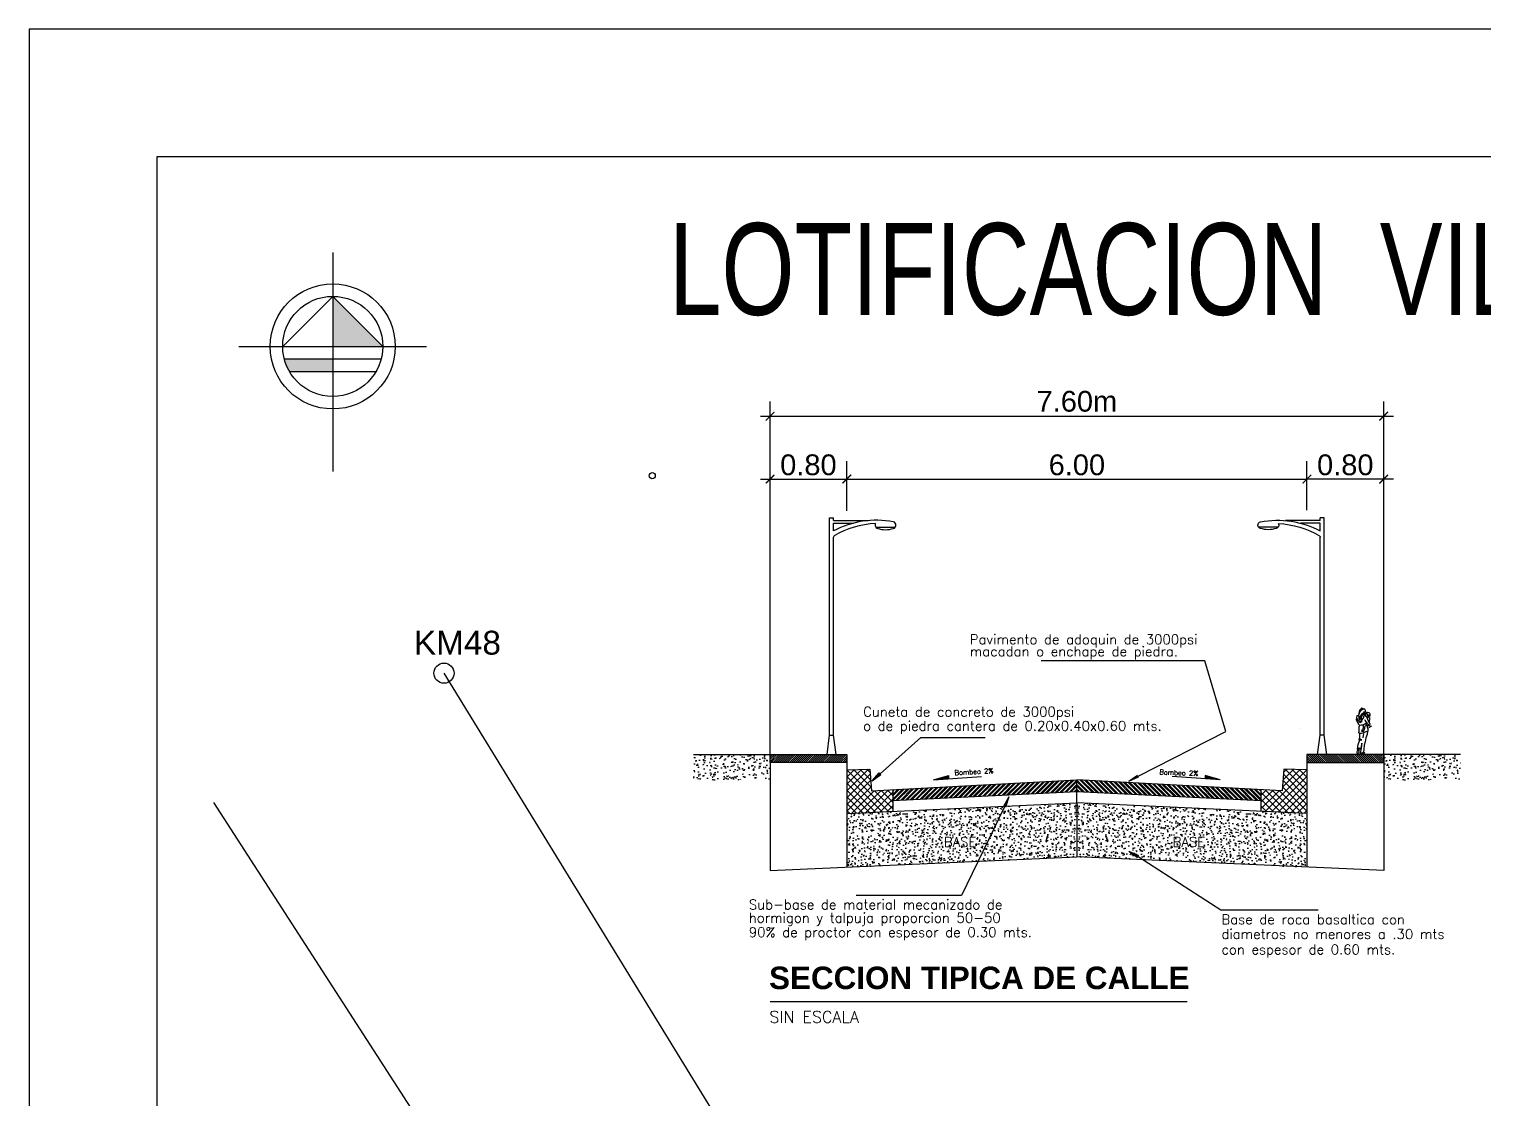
# Model space of a CAD drawing. Header units: millimetres. Extents: x 604786 to 1211550, y 1310999 to 2622648.
# Drawn here: x 604786 to 604956.9, y 1311197.6 to 1311323.2 of the extents above; entities that cross this region are included whole.
import ezdxf
from ezdxf.enums import TextEntityAlignment as Align

# ---------------------------------------------------------------- set-up
doc = ezdxf.new("R2010")
doc.units = ezdxf.units.MM
doc.linetypes.add('0', pattern=[0])
for name, color, linetype in [('acera', 8, 'Continuous'), ('CAJETIN', 5, 'Continuous'), ('CERCO', 6, 'Continuous'), ('CIRCULOSLOTES', 2, 'Continuous'), ('CVL_CUADCON_TX', 2, 'Continuous'), ('datos y tabla de areas', 170, 'Continuous'), ('FRAME 025', 7, 'Continuous'), ('NORTE', 7, 'Continuous')]:
    doc.layers.add(name, color=color, linetype=linetype)
doc.styles.add('ARIALTEXT', font='')
doc.styles.add('MINIMO', font='arial.ttf', dxfattribs={"height": 3.6})
doc.styles.add('PUNTOS PI', font='arial.ttf', dxfattribs={"height": 2.75})
doc.styles.add('ROMANS', font='ROMANS', dxfattribs={"height": 0.2})
doc.styles.add('TSN - Swis721 LtCn BT', font='swisscl.ttf')
doc.styles.get('ARIALTEXT').set_extended_font_data('Arial', bold=True)

# ---------------------------------------------------------------- blocks, each defined once
blk = doc.blocks.new('NORTE')
for points in [[(0, 0.4), (0, 0), (0.4, 0)], [(0, -0.1), (-0.387, -0.1, 0.067833), (-0.346, -0.2), (0, -0.2)]]:
    blk.add_hatch(color=256).paths.add_polyline_path(points)
for p, q in [((0, 0.75), (0, -1)), ((0, 0.4), (-0.4, 0)), ((0, 0.4), (0.4, 0)), ((-0.75, 0), (0.75, 0)), ((-0.387, -0.1), (0.387, -0.1)), ((-0.346, -0.2), (0.346, -0.2))]:
    blk.add_line(p, q)
for radius in [0.5, 0.4]:
    blk.add_circle((0, 0), radius)
blk = doc.blocks.new('_ArchTick')
at = {"color": 0, "linetype": 'ByBlock', "const_width": 0.15}
blk.add_lwpolyline([(-0.5, -0.5), (0.5, 0.5)], dxfattribs=at)
blk = doc.blocks.new('A$C42CB68AE')
at = {"color": 0, "linetype": 'ByBlock'}
for p, q in [((0.102, 9.246), (0.254, 9.246)), ((0.102, 0.759), (0.102, 9.246)), ((0.254, 9.144), (0.254, 9.246)), ((0.254, 9.144), (1.611, 9.144)), ((0.254, 8.738), (0.254, 9.042)), ((0.254, 9.042), (1.028, 9.042)), ((1.902, 8.89), (2.67, 8.89)), ((0.254, 0.759), (0.254, 8.502)), ((0, 0), (0.102, 0.759)), ((0.102, 0.762), (0.254, 0.762)), ((0.356, 0), (0.254, 0.759)), ((0, 0), (0.356, 0))]:
    blk.add_line(p, q, dxfattribs=at)
for centre, radius, start, end in [((1.921, 5.641), 3.517, 79.015, 118.2901), ((0.305, 8.502), 0.0508, 120.781, 180), ((2.049, 5.575), 3.458, 92.5676, 120.781), ((2.007, 8.966), 0.13, 150.6255, 258.6901), ((2.286, 9.703), 0.916, 250.56, 289.44), ((2.565, 8.966), 0.13, 281.3099, 78.6901)]:
    blk.add_arc(centre, radius, start, end, dxfattribs=at)

msp = doc.modelspace()

# ---------------------------------------------------------------- hatches: boundary and pattern name
at = {"true_color": 0x636466}
h = msp.add_hatch(dxfattribs=at)
h.set_pattern_fill('AR-CONC', color=251, scale=0.009)
h.set_pattern_definition([(50, (-1165.7533, 187.2694), (1.639662021, -0.1434517699), [0.17145, -1.88595]), (355, (-1165.7533, 187.2694), (-0.3171907928, 1.7195116072), [0.13716, -1.5087652575]), (100.4514447, (-1165.6167, 187.2574), (1.3224712238, 1.5760597672), [0.1457100792, -1.6028122014]), (46.1842, (-1165.7533, 187.7266), (2.439711368, -0.3783809514), [0.257175, -2.828925]), (96.63555761, (-1165.55, 187.695), (2.1366372065, 2.2268351214), [0.2185652083, -2.4042204734]), (351.18415117, (-1165.7533, 187.7266), (2.1366372066, 2.2268351213), [0.2057397036, -2.2631375873]), (21, (-1165.5247, 187.6123), (1.3645295214, -0.9203867837), [0.17145, -1.88595]), (326, (-1165.5247, 187.6123), (0.5562182551, 1.6576916951), [0.13716, -1.50876]), (71.451445, (-1165.411, 187.5356), (1.9207477735, 0.73730492), [0.1457100792, -1.6028094384]), (37.5, (-1165.7533, 187.2694), (0.02779742926, 0.76099534986), [0, -1.490472, 0, -1.53162, 0, -1.514475]), (7.5, (-1165.7533, 187.2694), (0.6013769626, 0.90162517336), [0, -0.873252, 0, -1.456182, 0, -0.577215]), (327.5, (-1166.2631, 187.2694), (1.2203153565, -0.05155869593), [0, -0.5715, 0, -1.78308, 0, -2.36601]), (317.5, (-1166.4917, 187.2694), (1.3331626325, 0.2288384193), [0, -0.74295, 0, -1.184148, 0, -1.68021])])
h.paths.add_polyline_path([(604873.02, 1311238.05), (604864.01, 1311238.05), (604864.01, 1311235.08), (604873.02, 1311235.08)])
h = msp.add_hatch(dxfattribs=at)
h.set_pattern_fill('AR-CONC', color=251, scale=0.009)
h.set_pattern_definition([(50, (-1084.6667, 187.2694), (1.639662021, -0.1434517699), [0.17145, -1.88595]), (355, (-1084.6667, 187.2694), (-0.3171907928, 1.7195116072), [0.13716, -1.5087652575]), (100.4514447, (-1084.53, 187.2574), (1.3224712238, 1.5760597672), [0.1457100792, -1.6028122014]), (46.1842, (-1084.6667, 187.7266), (2.439711368, -0.3783809514), [0.257175, -2.828925]), (96.63555761, (-1084.4634, 187.695), (2.1366372065, 2.2268351214), [0.2185652083, -2.4042204734]), (351.18415117, (-1084.6667, 187.7266), (2.1366372066, 2.2268351213), [0.2057397036, -2.2631375873]), (21, (-1084.4381, 187.6123), (1.3645295214, -0.9203867837), [0.17145, -1.88595]), (326, (-1084.4381, 187.6123), (0.5562182551, 1.6576916951), [0.13716, -1.50876]), (71.451445, (-1084.3244, 187.5356), (1.9207477735, 0.73730492), [0.1457100792, -1.6028094384]), (37.5, (-1084.6667, 187.2694), (0.02779742926, 0.76099534986), [0, -1.490472, 0, -1.53162, 0, -1.514475]), (7.5, (-1084.6667, 187.2694), (0.6013769626, 0.90162517336), [0, -0.873252, 0, -1.456182, 0, -0.577215]), (327.5, (-1085.1765, 187.2694), (1.2203153565, -0.05155869593), [0, -0.5715, 0, -1.78308, 0, -2.36601]), (317.5, (-1085.4051, 187.2694), (1.3331626325, 0.2288384193), [0, -0.74295, 0, -1.184148, 0, -1.68021])])
h.paths.add_polyline_path([(604954.11, 1311238.05), (604945.1, 1311238.05), (604945.1, 1311235.08), (604954.11, 1311235.08)])
at = {"layer": 'acera'}
h = msp.add_hatch(dxfattribs=at)
h.set_pattern_fill('ANSI31', color=8, scale=1.354831, style=0)
h.set_pattern_definition([(45, (162207.58544, 465371.27529), (-0.119751247507, 0.119751247507), [])])
h.paths.add_polyline_path([(604873.02, 1311238.05), (604882.03, 1311238.05), (604882.03, 1311237.11), (604873.02, 1311237.11)])
h = msp.add_hatch(dxfattribs=at)
h.set_pattern_fill('ANSI31', color=8, scale=1.354831, style=0)
h.set_pattern_definition([(135, (1047610.5294, 465371.27529), (0.119751247507, 0.119751247507), [])])
h.paths.add_polyline_path([(604945.1, 1311238.05), (604936.09, 1311238.05), (604936.09, 1311237.11), (604945.1, 1311237.11)])
for points in [[(604886.02, 1311235.69), (604885.85, 1311235.88), (604885, 1311234.95)], [(604893.99, 1311235.57), (604892.2, 1311235.09), (604893.99, 1311235.21)], [(604916.31, 1311235.41), (604916.19, 1311235.63), (604915.16, 1311234.91)], [(604925.91, 1311235.09), (604924.13, 1311235.57), (604924.13, 1311235.21)], [(604900.44, 1311231.95), (604900.67, 1311231.85), (604901.05, 1311233.06)], [(604916.18, 1311225.96), (604916.31, 1311226.18), (604915.16, 1311226.7)]]:
    msp.add_hatch(color=7, dxfattribs=at).paths.add_polyline_path(points)
h = msp.add_hatch(dxfattribs=at)
h.set_pattern_fill('ANSI32', color=8, scale=1.016123, style=0)
h.set_pattern_definition([(45, (162198.57583, 465371.2753), (-0.26944030689, 0.26944030689), []), (45, (162198.75546, 465371.2753), (-0.26944030689, 0.26944030689), [])])
h.paths.add_polyline_path([(604887.43, 1311233.92), (604887.43, 1311232.65), (604909.06, 1311233.71), (604909.06, 1311235.06)])
h = msp.add_hatch(dxfattribs=at)
h.set_pattern_fill('ANSI32', color=8, scale=1.016123, style=0)
h.set_pattern_definition([(135, (1047619.53902, 465371.2753), (0.26944030689, 0.26944030689), []), (135, (1047619.3594, 465371.2753), (0.26944030689, 0.26944030689), [])])
h.paths.add_polyline_path([(604930.68, 1311233.92), (604930.68, 1311232.65), (604909.06, 1311233.71), (604909.06, 1311235.06)])
at = {"layer": 'acera', "true_color": 0xe3e3e3}
h = msp.add_hatch(dxfattribs=at)
h.set_pattern_fill('AR-CONC', color=254, scale=0.203225, style=0)
h.set_pattern_definition([(50, (162198.5758, 465371.2753), (1.4576491801, -0.1275277791), [0.1524184545, -1.6766029995]), (355, (162198.5758, 465371.2753), (-0.281976851, 1.5286395), [0.1219347636, -1.3412823996]), (100.4514, (162198.6973, 465371.2647), (1.1756734117, 1.401110793), [0.12953575, -1.4248932946]), (46.1842, (162198.5758, 465371.6817), (2.1688964162, -0.3363753647), [0.228627682, -2.5149044993]), (96.6356, (162198.7566, 465371.6537), (1.899464601, 1.979647205), [0.194303631, -2.1373396005]), (351.1842, (162198.5758, 465371.6817), (1.8994630555, 1.9796486887), [0.1829021454, -2.0119235994]), (21, (162198.779, 465371.5801), (1.2130620049, -0.8182206542), [0.1524184545, -1.6766029995]), (326, (162198.779, 465371.5801), (0.4944766246, 1.473683322), [0.1219347636, -1.3412823996]), (71.4514, (162198.8801, 465371.512), (1.7075391265, 0.6554613312), [0.12953575, -1.4248932946]), (37.5, (162198.57583, 465371.2753), (0.02471181806, 0.67652222286), [0, -1.32502443114, 0, -1.3616048602, 0, -1.3463630148]), (7.5, (162198.5758, 465371.2753), (0.534622031, 0.8015416475), [0, -0.7763179949, 0, -1.29454074024, 0, -0.51314213016]), (327.5, (162198.12264, 465371.2753), (1.08485854267, -0.04583704922), [0, -0.508061515, 0, -1.5851519268, 0, -2.1033746721]), (317.5, (162197.9194, 465371.2753), (1.1851777949, 0.2034379559), [0, -0.6604799695, 0, -1.0527034591, 0, -1.4937008541])])
h.paths.add_polyline_path([(604882.03, 1311231.14), (604882.03, 1311224.83), (604909.06, 1311226.05), (604909.06, 1311232.36)])
h = msp.add_hatch(dxfattribs=at)
h.set_pattern_fill('AR-CONC', color=254, scale=0.203225, style=0)
h.set_pattern_definition([(130, (1047619.539, 465371.2753), (-1.4576491801, -0.1275277791), [0.1524184545, -1.6766029995]), (185, (1047619.539, 465371.2753), (0.281976851, 1.5286395), [0.1219347636, -1.3412823996]), (79.5486, (1047619.4176, 465371.2647), (-1.1756734117, 1.401110793), [0.12953575, -1.4248932946]), (133.8158, (1047619.539, 465371.6817), (-2.1688964162, -0.3363753647), [0.228627682, -2.5149044993]), (83.3644, (1047619.3583, 465371.6537), (-1.899464601, 1.979647205), [0.194303631, -2.1373396005]), (188.8158, (1047619.539, 465371.6817), (-1.8994630555, 1.9796486887), [0.1829021454, -2.0119235994]), (159, (1047619.3358, 465371.5801), (-1.2130620049, -0.8182206542), [0.1524184545, -1.6766029995]), (214, (1047619.3358, 465371.5801), (-0.4944766246, 1.473683322), [0.1219347636, -1.3412823996]), (108.5486, (1047619.2347, 465371.512), (-1.7075391265, 0.6554613312), [0.12953575, -1.4248932946]), (142.5, (1047619.539, 465371.2753), (-0.02471181806, 0.67652222286), [0, -1.32502443114, 0, -1.3616048602, 0, -1.3463630148]), (172.5, (1047619.539, 465371.2753), (-0.534622031, 0.8015416475), [0, -0.7763179949, 0, -1.29454074024, 0, -0.51314213016]), (212.5, (1047619.9922, 465371.2753), (-1.08485854267, -0.04583704922), [0, -0.508061515, 0, -1.5851519268, 0, -2.1033746721]), (222.5, (1047620.1954, 465371.2753), (-1.1851777949, 0.2034379559), [0, -0.6604799695, 0, -1.0527034591, 0, -1.4937008541])])
h.paths.add_polyline_path([(604936.09, 1311231.14), (604936.09, 1311224.83), (604909.06, 1311226.05), (604909.06, 1311232.36)])

# ---------------------------------------------------------------- linework, layer by layer
for p, q in [((604945.1, 1311237.11), (604945.1, 1311238.08)), ((604873.02, 1311237.11), (604873.02, 1311224.43))]:
    msp.add_line(p, q)
at = {"color": 1}
msp.add_line((604873.02, 1311209.04), (604922.01, 1311209.04), dxfattribs=at)
msp.add_lwpolyline([(604785.97, 1310999.38), (605205.07, 1310999.38), (605205.07, 1311323.23), (604785.97, 1311323.23)], close=True)
at = {"layer": 'acera', "color": 7}
for p, q in [((604924.11, 1311249.03), (604904.85, 1311249.03)), ((604926.55, 1311240.76), (604924.11, 1311249.03)), ((604885.94, 1311235.79), (604890.72, 1311240.05)), ((604890.72, 1311240.05), (604898.3, 1311240.05)), ((604916.25, 1311235.52), (604926.55, 1311240.76)), ((604882.03, 1311237.11), (604873.02, 1311237.11)), ((604936.09, 1311237.11), (604945.1, 1311237.11)), ((604885, 1311234.95), (604885.85, 1311235.88)), ((604885, 1311234.95), (604886.02, 1311235.69)), ((604885.85, 1311235.88), (604886.02, 1311235.69)), ((604892.2, 1311235.09), (604893.99, 1311235.57)), ((604892.2, 1311235.09), (604897.85, 1311235.45)), ((604893.99, 1311235.57), (604893.99, 1311235.21)), ((604909.06, 1311232.36), (604909.06, 1311235.06)), ((604915.16, 1311234.91), (604916.19, 1311235.63)), ((604915.16, 1311234.91), (604916.31, 1311235.41)), ((604925.91, 1311235.09), (604920.26, 1311235.45)), ((604925.91, 1311235.09), (604924.13, 1311235.57)), ((604924.13, 1311235.57), (604924.13, 1311235.21)), ((604887.43, 1311232.65), (604909.06, 1311233.71)), ((604901.05, 1311233.06), (604900.44, 1311231.95)), ((604901.05, 1311233.06), (604900.67, 1311231.85)), ((604909.06, 1311233.71), (604930.68, 1311232.65)), ((604882.03, 1311231.14), (604882.03, 1311224.83)), ((604900.55, 1311231.9), (604895.51, 1311221.51)), ((604936.09, 1311231.14), (604936.09, 1311224.83)), ((604915.16, 1311226.7), (604916.31, 1311226.18)), ((604915.16, 1311226.7), (604916.18, 1311225.96)), ((604916.24, 1311226.07), (604925.96, 1311219.81)), ((604895.51, 1311221.51), (604883.15, 1311221.51)), ((604925.96, 1311219.81), (604937.42, 1311219.81))]:
    msp.add_line(p, q, dxfattribs=at)
msp.add_lwpolyline([(604873.02, 1311238.05), (604882.03, 1311238.05), (604882.03, 1311237.11), (604873.02, 1311237.11)], close=True, dxfattribs=at)
at = {"layer": 'CAJETIN'}
for p, q in [((605190.07, 1311308.23), (604800.97, 1311308.23)), ((604800.97, 1311308.23), (604800.97, 1311014.38))]:
    msp.add_line(p, q, dxfattribs=at)
at = {"layer": 'CERCO'}
for points in [[(604834.71, 1311247.6), (604880.33, 1311173.28), (604890.03, 1311175.6), (604899.86, 1311177.85), (604919.28, 1311181.34), (604942.29, 1311185.94), (604944.34, 1311186.23), (604962.84, 1311189.91), (604970.98, 1311191.64), (604985.43, 1311194.81), (605000.78, 1311198.53)], [(604822.36, 1311195.18), (604829.67, 1311189.47), (604841.64, 1311179.85), (604807.68, 1311232.4)]]:
    msp.add_lwpolyline(points, dxfattribs=at)
at = {"layer": 'CIRCULOSLOTES'}
msp.add_circle((604859.17, 1311270.79), 0.36, dxfattribs=at)
at = {"layer": 'CVL_CUADCON_TX'}
msp.add_circle((604834.71, 1311247.6), 1.18, dxfattribs=at)
at = {"layer": 'datos y tabla de areas'}
for p, q in [((604873.02, 1311238.08), (604873.02, 1311279.51)), ((604945.1, 1311238.08), (604945.1, 1311279.51)), ((604871.89, 1311277.78), (604946.25, 1311277.78)), ((604882.03, 1311266.67), (604882.03, 1311272.51)), ((604936.09, 1311266.74), (604936.09, 1311272.51)), ((604871.89, 1311270.39), (604882.03, 1311270.39)), ((604882.03, 1311270.39), (604936.09, 1311270.39)), ((604946.25, 1311270.39), (604936.09, 1311270.39))]:
    msp.add_line(p, q, dxfattribs=at)
at = {"layer": 'datos y tabla de areas', "color": 0}
for p, q in [((604942.21, 1311243.05), (604942.19, 1311242.92)), ((604942.25, 1311243.18), (604942.21, 1311243.05)), ((604942.39, 1311243.18), (604942.24, 1311242.99)), ((604942.29, 1311243.29), (604942.25, 1311243.18)), ((604942.36, 1311243.34), (604942.29, 1311243.29)), ((604942.46, 1311243.44), (604942.36, 1311243.34)), ((604942.5, 1311243.26), (604942.39, 1311243.18)), ((604942.55, 1311243.48), (604942.46, 1311243.44)), ((604942.56, 1311243.28), (604942.5, 1311243.26)), ((604942.66, 1311243.42), (604942.55, 1311243.48)), ((604942.61, 1311243.29), (604942.56, 1311243.28)), ((604942.59, 1311243.44), (604942.61, 1311243.35)), ((604942.61, 1311243.35), (604942.61, 1311243.29)), ((604942.75, 1311243.37), (604942.66, 1311243.42)), ((604942.8, 1311243.37), (604942.75, 1311243.37)), ((604942.8, 1311243.1), (604942.77, 1311242.98)), ((604942.87, 1311243.37), (604942.8, 1311243.37)), ((604942.9, 1311243.36), (604942.87, 1311243.37)), ((604942.92, 1311243.28), (604942.9, 1311243.36)), ((604942.9, 1311242.98), (604942.91, 1311243.04)), ((604942.91, 1311243.04), (604942.95, 1311243.13)), ((604942.95, 1311243.2), (604942.92, 1311243.28)), ((604942.95, 1311243.13), (604942.95, 1311243.2)), ((604941.89, 1311242.38), (604941.87, 1311242.13)), ((604941.87, 1311242.13), (604941.95, 1311241.95)), ((604941.95, 1311242.58), (604941.89, 1311242.38)), ((604942.02, 1311242.59), (604941.95, 1311242.58)), ((604941.95, 1311241.95), (604942.06, 1311241.74)), ((604942, 1311242.26), (604942.02, 1311242.11)), ((604942.09, 1311242.61), (604942.02, 1311242.59)), ((604942.02, 1311242.11), (604942.05, 1311242.02)), ((604942.05, 1311242.02), (604942.07, 1311241.91)), ((604942.06, 1311241.74), (604942.14, 1311241.62)), ((604942.15, 1311242.58), (604942.09, 1311242.61)), ((604942.14, 1311241.62), (604942.26, 1311241.48)), ((604942.16, 1311242.64), (604942.15, 1311242.58)), ((604942.19, 1311242.78), (604942.16, 1311242.64)), ((604942.18, 1311242.56), (604942.18, 1311242.44)), ((604942.18, 1311242.44), (604942.2, 1311242.25)), ((604942.23, 1311242.15), (604942.18, 1311242)), ((604942.18, 1311242), (604942.22, 1311241.82)), ((604942.19, 1311242.92), (604942.19, 1311242.78)), ((604942.2, 1311242.25), (604942.23, 1311242.15)), ((604942.24, 1311242.99), (604942.22, 1311242.83)), ((604942.22, 1311241.82), (604942.27, 1311241.94)), ((604942.22, 1311241.3), (604942.31, 1311241.49)), ((604942.27, 1311241.94), (604942.28, 1311241.84)), ((604942.28, 1311241.84), (604942.36, 1311242.02)), ((604942.3, 1311242.42), (604942.29, 1311242.3)), ((604942.29, 1311242.3), (604942.35, 1311242.14)), ((604942.34, 1311242.55), (604942.3, 1311242.42)), ((604942.31, 1311241.49), (604942.47, 1311241.54)), ((604942.48, 1311242.74), (604942.34, 1311242.55)), ((604942.36, 1311242.02), (604942.38, 1311241.88)), ((604942.38, 1311241.88), (604942.39, 1311241.76)), ((604942.39, 1311241.76), (604942.44, 1311241.88)), ((604942.42, 1311242.3), (604942.41, 1311242.14)), ((604942.41, 1311242.14), (604942.41, 1311242.08)), ((604942.44, 1311241.88), (604942.5, 1311241.85)), ((604942.51, 1311242.59), (604942.45, 1311242.38)), ((604942.45, 1311242.38), (604942.46, 1311242.23)), ((604942.46, 1311242.23), (604942.48, 1311242.1)), ((604942.47, 1311241.54), (604942.7, 1311241.53)), ((604942.55, 1311242.81), (604942.48, 1311242.74)), ((604942.48, 1311242.1), (604942.5, 1311241.85)), ((604942.53, 1311242.13), (604942.5, 1311241.97)), ((604942.67, 1311242.78), (604942.51, 1311242.59)), ((604942.65, 1311242.28), (604942.53, 1311242.13)), ((604942.69, 1311242.91), (604942.55, 1311242.81)), ((604942.72, 1311242.41), (604942.65, 1311242.28)), ((604942.84, 1311242.93), (604942.67, 1311242.78)), ((604942.7, 1311241.53), (604942.68, 1311241.14)), ((604942.77, 1311242.98), (604942.69, 1311242.91)), ((604942.69, 1311242.56), (604942.72, 1311242.41)), ((604942.97, 1311241.66), (604942.7, 1311241.53)), ((604942.79, 1311242.64), (604942.81, 1311242.71)), ((604942.86, 1311242.56), (604942.79, 1311242.64)), ((604942.81, 1311242.71), (604942.85, 1311242.8)), ((604942.85, 1311242.8), (604942.89, 1311242.86)), ((604942.85, 1311242.15), (604942.89, 1311242.07)), ((604943, 1311242.52), (604942.86, 1311242.56)), ((604942.89, 1311242.86), (604942.9, 1311242.98)), ((604942.89, 1311242.07), (604942.97, 1311241.98)), ((604942.89, 1311241.27), (604942.92, 1311241.42)), ((604942.92, 1311241.42), (604943.08, 1311241.44)), ((604942.95, 1311242.7), (604942.93, 1311242.68)), ((604942.93, 1311242.68), (604942.93, 1311242.67)), ((604942.93, 1311242.67), (604942.93, 1311242.62)), ((604942.93, 1311242.62), (604942.93, 1311242.57)), ((604942.97, 1311242.72), (604942.95, 1311242.7)), ((604942.97, 1311242.85), (604942.96, 1311242.83)), ((604942.96, 1311242.83), (604942.96, 1311242.79)), ((604942.96, 1311242.79), (604942.97, 1311242.74)), ((604942.99, 1311242.9), (604942.97, 1311242.87)), ((604942.97, 1311242.87), (604942.97, 1311242.85)), ((604942.97, 1311242.74), (604942.98, 1311242.73)), ((604942.98, 1311242.73), (604942.97, 1311242.72)), ((604942.97, 1311241.98), (604943.07, 1311241.87)), ((604942.97, 1311241.73), (604943, 1311241.81)), ((604942.97, 1311241.66), (604942.97, 1311241.73)), ((604943.01, 1311241.61), (604942.97, 1311241.66)), ((604943.05, 1311242.92), (604942.99, 1311242.9)), ((604943.12, 1311242.46), (604943, 1311242.52)), ((604943.04, 1311241.6), (604943.01, 1311241.61)), ((604943.07, 1311241.55), (604943.04, 1311241.6)), ((604943.07, 1311242.93), (604943.05, 1311242.92)), ((604943.13, 1311242.98), (604943.07, 1311242.97)), ((604943.07, 1311242.97), (604943.07, 1311242.93)), ((604943.07, 1311242.97), (604943.07, 1311242.93)), ((604943.07, 1311242.93), (604943.11, 1311242.87)), ((604943.07, 1311241.87), (604943.12, 1311241.76)), ((604943.1, 1311241.48), (604943.07, 1311241.55)), ((604943.08, 1311241.44), (604943.1, 1311241.48)), ((604943.08, 1311241.44), (604943.35, 1311241.45)), ((604943.12, 1311242.57), (604943.1, 1311242.5)), ((604943.1, 1311242.5), (604943.1, 1311242.47)), ((604943.11, 1311242.87), (604943.16, 1311242.84)), ((604943.15, 1311242.64), (604943.12, 1311242.57)), ((604943.17, 1311242.35), (604943.12, 1311242.46)), ((604943.12, 1311241.76), (604943.18, 1311241.67)), ((604943.2, 1311243), (604943.13, 1311242.98)), ((604943.16, 1311242.84), (604943.15, 1311242.8)), ((604943.15, 1311242.8), (604943.15, 1311242.77)), ((604943.15, 1311242.77), (604943.18, 1311242.71)), ((604943.18, 1311242.71), (604943.15, 1311242.64)), ((604943.25, 1311242.15), (604943.17, 1311242.35)), ((604943.18, 1311241.67), (604943.23, 1311241.61)), ((604943.32, 1311240.88), (604943.18, 1311241.42)), ((604943.38, 1311242.95), (604943.2, 1311243)), ((604943.24, 1311242.55), (604943.23, 1311242.49)), ((604943.23, 1311242.49), (604943.24, 1311242.45)), ((604943.23, 1311241.61), (604943.32, 1311241.51)), ((604943.26, 1311242.62), (604943.24, 1311242.55)), ((604943.24, 1311242.45), (604943.26, 1311242.43)), ((604943.25, 1311242.76), (604943.26, 1311242.69)), ((604943.43, 1311241.74), (604943.25, 1311242.15)), ((604943.26, 1311242.69), (604943.26, 1311242.62)), ((604943.35, 1311241.45), (604943.45, 1311241.48)), ((604943.36, 1311242.45), (604943.37, 1311242.48)), ((604943.36, 1311242.42), (604943.36, 1311242.45)), ((604943.38, 1311242.38), (604943.36, 1311242.42)), ((604943.37, 1311242.76), (604943.4, 1311242.64)), ((604943.37, 1311242.48), (604943.42, 1311242.55)), ((604943.43, 1311242.91), (604943.38, 1311242.95)), ((604943.39, 1311241.4), (604943.67, 1311241.37)), ((604943.4, 1311242.64), (604943.4, 1311242.57)), ((604943.5, 1311242.31), (604943.41, 1311242.37)), ((604943.42, 1311242.55), (604943.5, 1311242.6)), ((604943.47, 1311242.86), (604943.43, 1311242.91)), ((604943.43, 1311241.74), (604943.44, 1311241.88)), ((604943.51, 1311241.66), (604943.43, 1311241.74)), ((604943.44, 1311241.88), (604943.45, 1311242.03)), ((604943.45, 1311242.03), (604943.47, 1311242.16)), ((604943.45, 1311241.48), (604943.47, 1311241.53)), ((604943.52, 1311242.79), (604943.47, 1311242.86)), ((604943.47, 1311242.16), (604943.49, 1311242.24)), ((604943.47, 1311241.53), (604943.52, 1311241.61)), ((604943.67, 1311241.37), (604943.48, 1311241.29)), ((604943.49, 1311242.24), (604943.5, 1311242.31)), ((604943.5, 1311242.6), (604943.53, 1311242.73)), ((604943.52, 1311241.61), (604943.51, 1311241.66)), ((604943.53, 1311242.73), (604943.52, 1311242.79)), ((604942.11, 1311239.23), (604942.26, 1311239.66)), ((604942.17, 1311240.6), (604942.23, 1311240.8)), ((604942.23, 1311240.51), (604942.17, 1311240.6)), ((604942.23, 1311240.8), (604942.22, 1311241.3)), ((604942.29, 1311240.54), (604942.23, 1311240.51)), ((604942.24, 1311239.9), (604942.28, 1311239.94)), ((604942.26, 1311239.66), (604942.24, 1311239.9)), ((604942.27, 1311239.67), (604942.34, 1311239.72)), ((604942.28, 1311239.94), (604942.29, 1311240.54)), ((604942.34, 1311239.8), (604942.28, 1311239.76)), ((604942.28, 1311239.76), (604942.28, 1311239.76)), ((604942.29, 1311240.54), (604942.49, 1311240.54)), ((604942.42, 1311239.83), (604942.34, 1311239.8)), ((604942.34, 1311239.72), (604942.52, 1311239.76)), ((604942.48, 1311239.78), (604942.42, 1311239.83)), ((604942.62, 1311240.97), (604942.48, 1311240.8)), ((604942.48, 1311240.77), (604942.66, 1311240.8)), ((604942.48, 1311240.8), (604942.48, 1311240.77)), ((604942.52, 1311239.76), (604942.48, 1311239.78)), ((604942.49, 1311240.54), (604942.66, 1311240.59)), ((604942.68, 1311241.14), (604942.62, 1311240.97)), ((604942.66, 1311240.8), (604942.75, 1311240.8)), ((604942.66, 1311240.59), (604942.86, 1311240.66)), ((604942.74, 1311240.52), (604942.67, 1311240)), ((604942.75, 1311240.8), (604942.78, 1311240.83)), ((604942.78, 1311240.83), (604942.79, 1311240.93)), ((604942.79, 1311240.93), (604942.89, 1311241.16)), ((604942.86, 1311240.66), (604943.15, 1311240.78)), ((604942.89, 1311241.16), (604942.89, 1311241.27)), ((604943.02, 1311239.99), (604942.93, 1311239.53)), ((604943.18, 1311240.39), (604943.02, 1311239.99)), ((604943.15, 1311240.78), (604943.32, 1311240.88)), ((604943.19, 1311240.81), (604943.18, 1311240.39)), ((604943.36, 1311241.23), (604943.53, 1311241.24)), ((604864.01, 1311238.05), (604882.03, 1311238.05)), ((604882.03, 1311238.05), (604882.03, 1311237.11)), ((604882.03, 1311238.05), (604882.03, 1311231.14)), ((604936.09, 1311238.05), (604936.09, 1311231.14)), ((604954.11, 1311238.05), (604936.09, 1311238.05)), ((604936.09, 1311238.05), (604936.09, 1311237.11)), ((604941.99, 1311238.44), (604941.95, 1311238.36)), ((604941.95, 1311238.36), (604941.96, 1311238.24)), ((604941.96, 1311238.24), (604942.02, 1311238.14)), ((604942.02, 1311238.53), (604941.99, 1311238.44)), ((604942.02, 1311238.69), (604942.11, 1311239.23)), ((604942.19, 1311238.8), (604942.02, 1311238.69)), ((604942.03, 1311238.6), (604942.02, 1311238.53)), ((604942.02, 1311238.14), (604942.11, 1311238.11)), ((604942.05, 1311238.67), (604942.03, 1311238.6)), ((604942.06, 1311238.69), (604942.05, 1311238.67)), ((604942.09, 1311238.71), (604942.06, 1311238.69)), ((604942.12, 1311238.72), (604942.09, 1311238.71)), ((604942.11, 1311238.11), (604942.15, 1311238.19)), ((604942.18, 1311238.72), (604942.12, 1311238.72)), ((604942.15, 1311238.19), (604942.19, 1311238.23)), ((604942.21, 1311238.67), (604942.18, 1311238.72)), ((604942.36, 1311238.67), (604942.19, 1311238.8)), ((604942.19, 1311238.49), (604942.21, 1311238.53)), ((604942.19, 1311238.43), (604942.19, 1311238.49)), ((604942.21, 1311238.38), (604942.19, 1311238.43)), ((604942.19, 1311238.23), (604942.21, 1311238.31)), ((604942.24, 1311238.64), (604942.21, 1311238.67)), ((604942.21, 1311238.31), (604942.21, 1311238.38)), ((604942.22, 1311238.53), (604942.23, 1311238.57)), ((604942.23, 1311238.57), (604942.24, 1311238.61)), ((604942.24, 1311238.61), (604942.24, 1311238.64)), ((604942.54, 1311239.38), (604942.36, 1311238.67)), ((604942.37, 1311238.18), (604942.52, 1311239.01)), ((604942.59, 1311238.2), (604942.37, 1311238.18)), ((604942.46, 1311238.09), (604942.42, 1311238.16)), ((604942.59, 1311238.1), (604942.46, 1311238.09)), ((604942.52, 1311239.01), (604942.54, 1311239.38)), ((604942.78, 1311238.31), (604942.59, 1311238.2)), ((604942.61, 1311238.13), (604942.59, 1311238.1)), ((604942.8, 1311238.19), (604942.61, 1311238.13)), ((604942.77, 1311238.66), (604942.74, 1311238.31)), ((604942.74, 1311238.31), (604942.82, 1311238.3)), ((604942.82, 1311239.14), (604942.77, 1311238.66)), ((604942.82, 1311238.21), (604942.8, 1311238.19)), ((604942.93, 1311239.53), (604942.82, 1311239.14)), ((604942.82, 1311238.3), (604942.83, 1311238.27)), ((604942.83, 1311238.27), (604942.82, 1311238.21)), ((604945.1, 1311238.05), (604945.11, 1311224.43)), ((604882.03, 1311236.25), (604884.73, 1311236.33)), ((604882.03, 1311233.77), (604884.58, 1311236.32)), ((604882.03, 1311234.57), (604883.76, 1311236.3)), ((604882.03, 1311235.37), (604882.93, 1311236.27)), ((604882.03, 1311236.16), (604882.11, 1311236.25)), ((604886.93, 1311231.36), (604882.05, 1311236.25)), ((604884.9, 1311234.2), (604882.82, 1311236.27)), ((604884.83, 1311235.06), (604883.6, 1311236.29)), ((604884.76, 1311235.92), (604884.37, 1311236.32)), ((604884.73, 1311236.33), (604884.93, 1311233.78)), ((604931.18, 1311231.36), (604936.06, 1311236.25)), ((604933.38, 1311236.33), (604933.19, 1311233.78)), ((604933.22, 1311234.2), (604935.29, 1311236.27)), ((604933.29, 1311235.06), (604934.52, 1311236.29)), ((604933.35, 1311235.92), (604933.75, 1311236.32)), ((604936.09, 1311236.25), (604933.38, 1311236.33)), ((604936.09, 1311233.77), (604933.54, 1311236.32)), ((604936.09, 1311234.57), (604934.36, 1311236.3)), ((604936.09, 1311235.37), (604935.18, 1311236.27)), ((604936.09, 1311236.16), (604936, 1311236.25)), ((604882.03, 1311232.98), (604884.78, 1311235.73)), ((604886.17, 1311231.33), (604882.03, 1311235.47)), ((604882.03, 1311232.18), (604884.83, 1311234.99)), ((604885.41, 1311231.29), (604882.03, 1311234.68)), ((604884.93, 1311233.78), (604909.06, 1311235.06)), ((604933.19, 1311233.78), (604909.06, 1311235.06)), ((604931.94, 1311231.33), (604936.09, 1311235.47)), ((604932.7, 1311231.29), (604936.09, 1311234.68)), ((604936.09, 1311232.18), (604933.28, 1311234.99)), ((604936.09, 1311232.98), (604933.34, 1311235.73)), ((604882.03, 1311231.39), (604884.89, 1311234.25)), ((604884.65, 1311231.26), (604882.03, 1311233.88)), ((604883.89, 1311231.23), (604882.03, 1311233.08)), ((604882.61, 1311231.17), (604885.24, 1311233.8)), ((604883.44, 1311231.21), (604886.08, 1311233.84)), ((604884.27, 1311231.24), (604886.92, 1311233.89)), ((604885.11, 1311231.28), (604887.43, 1311233.61)), ((604887.43, 1311231.66), (604885.29, 1311233.8)), ((604885.94, 1311231.32), (604887.43, 1311232.81)), ((604887.43, 1311232.46), (604886.05, 1311233.84)), ((604887.43, 1311233.25), (604886.8, 1311233.88)), ((604887.43, 1311233.92), (604887.43, 1311231.38)), ((604930.68, 1311233.92), (604930.68, 1311231.38)), ((604930.68, 1311233.25), (604931.31, 1311233.88)), ((604930.68, 1311232.46), (604932.07, 1311233.84)), ((604930.68, 1311231.66), (604932.82, 1311233.8)), ((604933.01, 1311231.28), (604930.68, 1311233.61)), ((604932.17, 1311231.32), (604930.68, 1311232.81)), ((604933.84, 1311231.24), (604931.19, 1311233.89)), ((604934.67, 1311231.21), (604932.04, 1311233.84)), ((604935.51, 1311231.17), (604932.88, 1311233.8)), ((604936.09, 1311231.39), (604933.22, 1311234.25)), ((604933.47, 1311231.26), (604936.09, 1311233.88)), ((604934.23, 1311231.23), (604936.09, 1311233.08)), ((604882.03, 1311231.14), (604909.06, 1311232.36)), ((604883.12, 1311231.19), (604882.03, 1311232.29)), ((604882.36, 1311231.16), (604882.03, 1311231.49)), ((604886.78, 1311231.36), (604887.43, 1311232.01)), ((604936.09, 1311231.14), (604909.06, 1311232.36)), ((604909.06, 1311232.36), (604909.06, 1311226.05)), ((604931.34, 1311231.36), (604930.68, 1311232.01)), ((604934.99, 1311231.19), (604936.09, 1311232.29)), ((604935.75, 1311231.16), (604936.09, 1311231.49)), ((604873.02, 1311224.43), (604909.06, 1311226.05)), ((604945.11, 1311224.43), (604909.06, 1311226.05))]:
    msp.add_line(p, q, dxfattribs=at)
at = {"layer": 'datos y tabla de areas', "color": 0, "linetype": '0'}
msp.add_line((604935.34, 1311241.1), (604935.34, 1311241.1), dxfattribs=at)
msp.add_line((604935.34, 1311241.1), (604935.34, 1311241.1), dxfattribs=at)

# ---------------------------------------------------------------- block references
at = {"layer": 'datos y tabla de areas', "xscale": 1.016123030026211, "yscale": 1.016123030026211, "zscale": 1.016123030026211, "rotation": 180}
for p in [(604873.02, 1311277.78), (604873.02, 1311270.39), (604882.03, 1311270.39), (604936.09, 1311270.39), (604945.1, 1311270.39)]:
    msp.add_blockref('_ArchTick', p, dxfattribs=at)
at = {"layer": 'datos y tabla de areas', "xscale": 1.016123030026211, "yscale": 1.016123030026211, "zscale": 1.016123030026211}
for p in [(604945.1, 1311277.78), (604873.02, 1311270.39), (604882.03, 1311270.39), (604936.09, 1311270.39), (604945.1, 1311270.39)]:
    msp.add_blockref('_ArchTick', p, dxfattribs=at)
at = {"layer": 'datos y tabla de areas', "color": 0, "zscale": 12.01435408367224}
for p, xscale, yscale in [((604879.71, 1311238.05), 3.00358929852373, 3.00358929852373), ((604938.41, 1311238.05), -3.00358929852373, 3.003589298506267)]:
    msp.add_blockref('A$C42CB68AE', p, dxfattribs=dict(at, xscale=xscale, yscale=yscale))
at = {"layer": 'NORTE', "xscale": 14.68799999993319, "yscale": 14.68799999993319, "zscale": 14.68799999993319}
msp.add_blockref('NORTE', (604821.64, 1311285.97), dxfattribs=at)

# ---------------------------------------------------------------- texts
at = {"style": 'ROMANS'}
for s, p in [('Pavimento de adoquin de 3000psi', (604896.48, 1311251)), ('macadan o enchape de piedra. ', (604896.48, 1311249.58)), ('Cuneta de concreto de 3000psi', (604883.95, 1311242.5)), ('o de piedra cantera de 0.20x0.40x0.60 mts. ', (604883.95, 1311240.84)), ('Sub-base de material mecanizado de ', (604870.52, 1311219.86)), ('hormigon y talpuja proporcion 50-50', (604870.52, 1311218.3)), ('Base de roca basaltica con', (604926.04, 1311218.11)), ('90%%% de proctor con espesor de 0.30 mts.', (604870.52, 1311216.61)), ('diametros no menores a .30 mts', (604926.04, 1311216.39)), ('con espesor de 0.60 mts.', (604926.04, 1311214.58))]:
    msp.add_text(s, height=1.1431, dxfattribs=at).set_placement(p)
for rotation, p in [(3.0589, (604894.71, 1311235.62)), (357.8748, (604918.75, 1311235.71))]:
    msp.add_text('Bombeo 2%%%', height=0.5716, rotation=rotation, dxfattribs=at).set_placement(p)
at = {"color": 7, "style": 'ROMANS'}
for p in [(604893.43, 1311227.21), (604920.31, 1311227.21)]:
    msp.add_text('BASE', height=1.143, dxfattribs=at).set_placement(p)
at = {"color": 1, "style": 'ROMANS'}
msp.add_text('SIN ESCALA', height=1.371, dxfattribs=at).set_placement((604872.94, 1311206.55))
at = {"color": 3, "insert": (604872.9, 1311213.14), "char_height": 2.6406, "attachment_point": 1, "style": 'ARIALTEXT'}
msp.add_mtext('SECCION TIPICA DE CALLE', dxfattribs=at)
at = {"layer": 'CVL_CUADCON_TX', "color": 2, "linetype": 'Continuous', "style": 'PUNTOS PI'}
msp.add_text('KM48', height=2.8, dxfattribs=at).set_placement((604836.29, 1311251.18), align=Align.MIDDLE)
at = {"layer": 'datos y tabla de areas', "color": 7, "char_height": 2.439, "attachment_point": 5, "style": 'MINIMO'}
for s, insert in [('\\A1;7.60m', (604909.06, 1311279.51)), ('\\A1;0.80', (604877.52, 1311272.05)), ('\\A1;6.00', (604909.06, 1311272.05)), ('\\A1;0.80', (604940.59, 1311272.05))]:
    msp.add_mtext(s, dxfattribs=dict(at, insert=insert))
at = {"layer": 'FRAME 025', "color": 0, "style": 'TSN - Swis721 LtCn BT'}
msp.add_text('LOTIFICACION  VILLA CANDELARIA', height=10.7788, dxfattribs=at).set_placement((604861.15, 1311295.06), align=Align.MIDDLE_LEFT)

doc.saveas('drawing.dxf')
